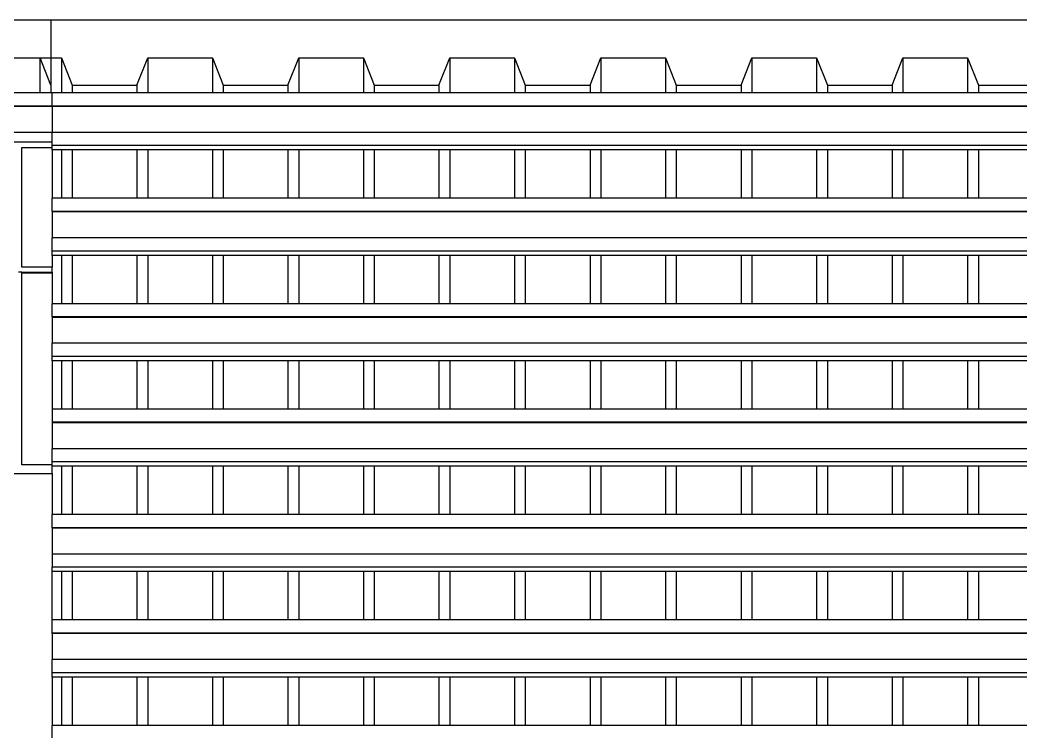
# Model space of a CAD drawing. Extents: x -34 to 34, y -12.8 to 11.9.
# Drawn here: x -11.727 to -9.855, y 10.591 to 11.923 of the extents above; entities that cross this region are included whole.
import ezdxf

# ---------------------------------------------------------------- set-up
doc = ezdxf.new("R2010")
doc.units = 0
doc.layers.get('0').update_dxf_attribs({"linetype": 'CONTINUOUS'})
doc.layers.add('SECTIONCUTEDGES', color=7, linetype='CONTINUOUS')

msp = doc.modelspace()

# ---------------------------------------------------------------- linework, layer by layer
for p, q in [((-11.6898, 11.7867), (-11.6898, 11.8521)), ((-11.6497, 11.8521), (-11.6497, 11.7867)), ((-11.4883, 11.8521), (-11.4883, 11.7867)), ((-11.3673, 11.8521), (-11.3673, 11.7867)), ((-11.2059, 11.8521), (-11.2059, 11.7867)), ((-11.0849, 11.8521), (-11.0849, 11.7867)), ((-10.9235, 11.8521), (-10.9235, 11.7867)), ((-10.8024, 11.8521), (-10.8024, 11.7867)), ((-10.6411, 11.8521), (-10.6411, 11.7867)), ((-10.52, 11.8521), (-10.52, 11.7867)), ((-10.3587, 11.8521), (-10.3587, 11.7867)), ((-10.2376, 11.8521), (-10.2376, 11.7867)), ((-10.0762, 11.8521), (-10.0762, 11.7867)), ((-9.9552, 11.8521), (-9.9552, 11.7867)), ((-11.6696, 11.8014), (-11.6696, 11.7867)), ((-11.6295, 11.8014), (-11.6295, 11.7867)), ((-11.5085, 11.8014), (-11.5085, 11.7867)), ((-11.3471, 11.8014), (-11.3471, 11.7867)), ((-11.2261, 11.8014), (-11.2261, 11.7867)), ((-11.0647, 11.8014), (-11.0647, 11.7867)), ((-10.9437, 11.8014), (-10.9437, 11.7867)), ((-10.7823, 11.8014), (-10.7823, 11.7867)), ((-10.6612, 11.8014), (-10.6612, 11.7867)), ((-10.4999, 11.8014), (-10.4999, 11.7867)), ((-10.3788, 11.8014), (-10.3788, 11.7867)), ((-10.2174, 11.8014), (-10.2174, 11.7867)), ((-10.0964, 11.8014), (-10.0964, 11.7867)), ((-9.935, 11.8014), (-9.935, 11.7867)), ((-11.6898, 11.7867), (-11.7707, 11.7867)), ((-11.6696, 11.7867), (-11.6898, 11.7867)), ((-11.6672, 11.7867), (-11.6696, 11.7867)), ((-11.6672, 11.762), (-11.6672, 11.7867)), ((-11.6497, 11.7867), (-11.6672, 11.7867)), ((-11.6295, 11.7867), (-11.6497, 11.7867)), ((-11.5085, 11.7867), (-11.6295, 11.7867)), ((-11.4883, 11.7867), (-11.5085, 11.7867)), ((-11.3673, 11.7867), (-11.4883, 11.7867)), ((-11.3471, 11.7867), (-11.3673, 11.7867)), ((-11.2261, 11.7867), (-11.3471, 11.7867)), ((-11.2059, 11.7867), (-11.2261, 11.7867)), ((-11.0849, 11.7867), (-11.2059, 11.7867)), ((-11.0647, 11.7867), (-11.0849, 11.7867)), ((-10.9437, 11.7867), (-11.0647, 11.7867)), ((-10.9235, 11.7867), (-10.9437, 11.7867)), ((-10.8024, 11.7867), (-10.9235, 11.7867)), ((-10.7823, 11.7867), (-10.8024, 11.7867)), ((-10.6612, 11.7867), (-10.7823, 11.7867)), ((-10.6411, 11.7867), (-10.6612, 11.7867)), ((-10.52, 11.7867), (-10.6411, 11.7867)), ((-10.4999, 11.7867), (-10.52, 11.7867)), ((-10.3788, 11.7867), (-10.4999, 11.7867)), ((-10.3587, 11.7867), (-10.3788, 11.7867)), ((-10.2376, 11.7867), (-10.3587, 11.7867)), ((-10.2174, 11.7867), (-10.2376, 11.7867)), ((-10.0964, 11.7867), (-10.2174, 11.7867)), ((-10.0762, 11.7867), (-10.0964, 11.7867)), ((-9.9552, 11.7867), (-10.0762, 11.7867)), ((-9.935, 11.7867), (-9.9552, 11.7867)), ((-9.814, 11.7867), (-9.935, 11.7867)), ((-11.6672, 11.762), (-11.7932, 11.762)), ((-11.6672, 11.7612), (-11.7932, 11.7612)), ((-11.6672, 11.762), (-11.6672, 11.7612)), ((3.2068, 11.762), (-11.6672, 11.762)), ((-11.6672, 11.7612), (-11.6672, 11.7127)), ((3.2068, 11.7612), (-11.6672, 11.7612)), ((-11.6672, 11.7127), (-11.7932, 11.7127)), ((-11.6672, 11.6942), (-11.6672, 11.7127)), ((3.2068, 11.7127), (-11.6672, 11.7127)), ((3.2068, 11.688), (-11.6672, 11.688)), ((-11.6672, 11.6798), (-11.6672, 11.6843)), ((-11.6672, 11.6798), (-11.6672, 11.5894)), ((-11.6497, 11.6798), (-11.6672, 11.6798)), ((-11.6497, 11.6798), (-11.6497, 11.5894)), ((-11.6295, 11.6798), (-11.6497, 11.6798)), ((-11.6295, 11.6798), (-11.6295, 11.5894)), ((-11.5085, 11.6798), (-11.6295, 11.6798)), ((-11.5085, 11.6798), (-11.5085, 11.5894)), ((-11.4883, 11.6798), (-11.5085, 11.6798)), ((-11.4883, 11.6798), (-11.4883, 11.5894)), ((-11.3673, 11.6798), (-11.4883, 11.6798)), ((-11.3673, 11.6798), (-11.3673, 11.5894)), ((-11.3471, 11.6798), (-11.3673, 11.6798)), ((-11.3471, 11.6798), (-11.3471, 11.5894)), ((-11.2261, 11.6798), (-11.3471, 11.6798)), ((-11.2261, 11.6798), (-11.2261, 11.5894)), ((-11.2059, 11.6798), (-11.2261, 11.6798)), ((-11.2059, 11.6798), (-11.2059, 11.5894)), ((-11.0849, 11.6798), (-11.2059, 11.6798)), ((-11.0849, 11.6798), (-11.0849, 11.5894)), ((-11.0647, 11.6798), (-11.0849, 11.6798)), ((-11.0647, 11.6798), (-11.0647, 11.5894)), ((-10.9437, 11.6798), (-11.0647, 11.6798)), ((-10.9437, 11.6798), (-10.9437, 11.5894)), ((-10.9235, 11.6798), (-10.9437, 11.6798)), ((-10.9235, 11.6798), (-10.9235, 11.5894)), ((-10.8024, 11.6798), (-10.9235, 11.6798)), ((-10.8024, 11.6798), (-10.8024, 11.5894)), ((-10.7823, 11.6798), (-10.8024, 11.6798)), ((-10.7823, 11.6798), (-10.7823, 11.5894)), ((-10.6612, 11.6798), (-10.7823, 11.6798)), ((-10.6612, 11.6798), (-10.6612, 11.5894)), ((-10.6411, 11.6798), (-10.6612, 11.6798)), ((-10.6411, 11.6798), (-10.6411, 11.5894)), ((-10.52, 11.6798), (-10.6411, 11.6798)), ((-10.52, 11.6798), (-10.52, 11.5894)), ((-10.4999, 11.6798), (-10.52, 11.6798)), ((-10.4999, 11.6798), (-10.4999, 11.5894)), ((-10.3788, 11.6798), (-10.4999, 11.6798)), ((-10.3788, 11.6798), (-10.3788, 11.5894)), ((-10.3587, 11.6798), (-10.3788, 11.6798)), ((-10.3587, 11.6798), (-10.3587, 11.5894)), ((-10.2376, 11.6798), (-10.3587, 11.6798)), ((-10.2376, 11.6798), (-10.2376, 11.5894)), ((-10.2174, 11.6798), (-10.2376, 11.6798)), ((-10.2174, 11.6798), (-10.2174, 11.5894)), ((-10.0964, 11.6798), (-10.2174, 11.6798)), ((-10.0964, 11.6798), (-10.0964, 11.5894)), ((-10.0762, 11.6798), (-10.0964, 11.6798)), ((-10.0762, 11.6798), (-10.0762, 11.5894)), ((-9.9552, 11.6798), (-10.0762, 11.6798)), ((-9.9552, 11.6798), (-9.9552, 11.5894)), ((-9.935, 11.6798), (-9.9552, 11.6798)), ((-9.935, 11.6798), (-9.935, 11.5894)), ((-9.814, 11.6798), (-9.935, 11.6798)), ((-11.6672, 11.5647), (-11.6672, 11.5894)), ((-11.6497, 11.5894), (-11.6672, 11.5894)), ((-11.6295, 11.5894), (-11.6497, 11.5894)), ((-11.5085, 11.5894), (-11.6295, 11.5894)), ((-11.4883, 11.5894), (-11.5085, 11.5894)), ((-11.3673, 11.5894), (-11.4883, 11.5894)), ((-11.3471, 11.5894), (-11.3673, 11.5894)), ((-11.2261, 11.5894), (-11.3471, 11.5894)), ((-11.2059, 11.5894), (-11.2261, 11.5894)), ((-11.0849, 11.5894), (-11.2059, 11.5894)), ((-11.0647, 11.5894), (-11.0849, 11.5894)), ((-10.9437, 11.5894), (-11.0647, 11.5894)), ((-10.9235, 11.5894), (-10.9437, 11.5894)), ((-10.8024, 11.5894), (-10.9235, 11.5894)), ((-10.7823, 11.5894), (-10.8024, 11.5894)), ((-10.6612, 11.5894), (-10.7823, 11.5894)), ((-10.6411, 11.5894), (-10.6612, 11.5894)), ((-10.52, 11.5894), (-10.6411, 11.5894)), ((-10.4999, 11.5894), (-10.52, 11.5894)), ((-10.3788, 11.5894), (-10.4999, 11.5894)), ((-10.3587, 11.5894), (-10.3788, 11.5894)), ((-10.2376, 11.5894), (-10.3587, 11.5894)), ((-10.2174, 11.5894), (-10.2376, 11.5894)), ((-10.0964, 11.5894), (-10.2174, 11.5894)), ((-10.0762, 11.5894), (-10.0964, 11.5894)), ((-9.9552, 11.5894), (-10.0762, 11.5894)), ((-9.935, 11.5894), (-9.9552, 11.5894)), ((-9.814, 11.5894), (-9.935, 11.5894)), ((-8.0432, 11.5647), (-11.6672, 11.5647)), ((-11.6672, 11.5647), (-11.6672, 11.5639)), ((-8.0432, 11.5639), (-11.6672, 11.5639)), ((-11.6672, 11.5639), (-11.6672, 11.5154)), ((-8.0432, 11.5154), (-11.6672, 11.5154)), ((-11.6672, 11.4907), (-11.6672, 11.5154)), ((-8.0432, 11.4907), (-11.6672, 11.4907)), ((-11.6672, 11.4825), (-11.6672, 11.4907)), ((-11.6672, 11.4825), (-11.6672, 11.4608)), ((-11.6497, 11.4825), (-11.6672, 11.4825)), ((-11.6497, 11.4825), (-11.6497, 11.3921)), ((-11.6295, 11.4825), (-11.6497, 11.4825)), ((-11.6295, 11.4825), (-11.6295, 11.3921)), ((-11.5085, 11.4825), (-11.6295, 11.4825)), ((-11.5085, 11.4825), (-11.5085, 11.3921)), ((-11.4883, 11.4825), (-11.5085, 11.4825)), ((-11.4883, 11.4825), (-11.4883, 11.3921)), ((-11.3673, 11.4825), (-11.4883, 11.4825)), ((-11.3673, 11.4825), (-11.3673, 11.3921)), ((-11.3471, 11.4825), (-11.3673, 11.4825)), ((-11.3471, 11.4825), (-11.3471, 11.3921)), ((-11.2261, 11.4825), (-11.3471, 11.4825)), ((-11.2261, 11.4825), (-11.2261, 11.3921)), ((-11.2059, 11.4825), (-11.2261, 11.4825)), ((-11.2059, 11.4825), (-11.2059, 11.3921)), ((-11.0849, 11.4825), (-11.2059, 11.4825)), ((-11.0849, 11.4825), (-11.0849, 11.3921)), ((-11.0647, 11.4825), (-11.0849, 11.4825)), ((-11.0647, 11.4825), (-11.0647, 11.3921)), ((-10.9437, 11.4825), (-11.0647, 11.4825)), ((-10.9437, 11.4825), (-10.9437, 11.3921)), ((-10.9235, 11.4825), (-10.9437, 11.4825)), ((-10.9235, 11.4825), (-10.9235, 11.3921)), ((-10.8024, 11.4825), (-10.9235, 11.4825)), ((-10.8024, 11.4825), (-10.8024, 11.3921)), ((-10.7823, 11.4825), (-10.8024, 11.4825)), ((-10.7823, 11.4825), (-10.7823, 11.3921)), ((-10.6612, 11.4825), (-10.7823, 11.4825)), ((-10.6612, 11.4825), (-10.6612, 11.3921)), ((-10.6411, 11.4825), (-10.6612, 11.4825)), ((-10.6411, 11.4825), (-10.6411, 11.3921)), ((-10.52, 11.4825), (-10.6411, 11.4825)), ((-10.52, 11.4825), (-10.52, 11.3921)), ((-10.4999, 11.4825), (-10.52, 11.4825)), ((-10.4999, 11.4825), (-10.4999, 11.3921)), ((-10.3788, 11.4825), (-10.4999, 11.4825)), ((-10.3788, 11.4825), (-10.3788, 11.3921)), ((-10.3587, 11.4825), (-10.3788, 11.4825)), ((-10.3587, 11.4825), (-10.3587, 11.3921)), ((-10.2376, 11.4825), (-10.3587, 11.4825)), ((-10.2376, 11.4825), (-10.2376, 11.3921)), ((-10.2174, 11.4825), (-10.2376, 11.4825)), ((-10.2174, 11.4825), (-10.2174, 11.3921)), ((-10.0964, 11.4825), (-10.2174, 11.4825)), ((-10.0964, 11.4825), (-10.0964, 11.3921)), ((-10.0762, 11.4825), (-10.0964, 11.4825)), ((-10.0762, 11.4825), (-10.0762, 11.3921)), ((-9.9552, 11.4825), (-10.0762, 11.4825)), ((-9.9552, 11.4825), (-9.9552, 11.3921)), ((-9.935, 11.4825), (-9.9552, 11.4825)), ((-9.935, 11.4825), (-9.935, 11.3921)), ((-9.814, 11.4825), (-9.935, 11.4825)), ((-11.6672, 11.4494), (-11.7241, 11.4494)), ((-11.6672, 11.4509), (-11.6672, 11.4494)), ((-11.6672, 11.4494), (-11.6672, 11.3921)), ((-11.6672, 11.3674), (-11.6672, 11.3921)), ((-11.6497, 11.3921), (-11.6672, 11.3921)), ((-11.6295, 11.3921), (-11.6497, 11.3921)), ((-11.5085, 11.3921), (-11.6295, 11.3921)), ((-11.4883, 11.3921), (-11.5085, 11.3921)), ((-11.3673, 11.3921), (-11.4883, 11.3921)), ((-11.3471, 11.3921), (-11.3673, 11.3921)), ((-11.2261, 11.3921), (-11.3471, 11.3921)), ((-11.2059, 11.3921), (-11.2261, 11.3921)), ((-11.0849, 11.3921), (-11.2059, 11.3921)), ((-11.0647, 11.3921), (-11.0849, 11.3921)), ((-10.9437, 11.3921), (-11.0647, 11.3921)), ((-10.9235, 11.3921), (-10.9437, 11.3921)), ((-10.8024, 11.3921), (-10.9235, 11.3921)), ((-10.7823, 11.3921), (-10.8024, 11.3921)), ((-10.6612, 11.3921), (-10.7823, 11.3921)), ((-10.6411, 11.3921), (-10.6612, 11.3921)), ((-10.52, 11.3921), (-10.6411, 11.3921)), ((-10.4999, 11.3921), (-10.52, 11.3921)), ((-10.3788, 11.3921), (-10.4999, 11.3921)), ((-10.3587, 11.3921), (-10.3788, 11.3921)), ((-10.2376, 11.3921), (-10.3587, 11.3921)), ((-10.2174, 11.3921), (-10.2376, 11.3921)), ((-10.0964, 11.3921), (-10.2174, 11.3921)), ((-10.0762, 11.3921), (-10.0964, 11.3921)), ((-9.9552, 11.3921), (-10.0762, 11.3921)), ((-9.935, 11.3921), (-9.9552, 11.3921)), ((-9.814, 11.3921), (-9.935, 11.3921)), ((-8.0432, 11.3674), (-11.6672, 11.3674)), ((-11.6672, 11.3674), (-11.6672, 11.3666)), ((-8.0432, 11.3666), (-11.6672, 11.3666)), ((-11.6672, 11.3666), (-11.6672, 11.3181)), ((-8.0432, 11.3181), (-11.6672, 11.3181)), ((-11.6672, 11.2935), (-11.6672, 11.3181)), ((-8.0432, 11.2935), (-11.6672, 11.2935)), ((-11.6672, 11.2852), (-11.6672, 11.2935)), ((-11.6497, 11.2852), (-11.6672, 11.2852)), ((-11.6672, 11.2852), (-11.6672, 11.1948)), ((-11.6497, 11.2852), (-11.6497, 11.1948)), ((-11.6295, 11.2852), (-11.6497, 11.2852)), ((-11.6295, 11.2852), (-11.6295, 11.1948)), ((-11.5085, 11.2852), (-11.6295, 11.2852)), ((-11.5085, 11.2852), (-11.5085, 11.1948)), ((-11.4883, 11.2852), (-11.5085, 11.2852)), ((-11.4883, 11.2852), (-11.4883, 11.1948)), ((-11.3673, 11.2852), (-11.4883, 11.2852)), ((-11.3673, 11.2852), (-11.3673, 11.1948)), ((-11.3471, 11.2852), (-11.3673, 11.2852)), ((-11.3471, 11.2852), (-11.3471, 11.1948)), ((-11.2261, 11.2852), (-11.3471, 11.2852)), ((-11.2261, 11.2852), (-11.2261, 11.1948)), ((-11.2059, 11.2852), (-11.2261, 11.2852)), ((-11.2059, 11.2852), (-11.2059, 11.1948)), ((-11.0849, 11.2852), (-11.2059, 11.2852)), ((-11.0849, 11.2852), (-11.0849, 11.1948)), ((-11.0647, 11.2852), (-11.0849, 11.2852)), ((-11.0647, 11.2852), (-11.0647, 11.1948)), ((-10.9437, 11.2852), (-11.0647, 11.2852)), ((-10.9437, 11.2852), (-10.9437, 11.1948)), ((-10.9235, 11.2852), (-10.9437, 11.2852)), ((-10.9235, 11.2852), (-10.9235, 11.1948)), ((-10.8024, 11.2852), (-10.9235, 11.2852)), ((-10.8024, 11.2852), (-10.8024, 11.1948)), ((-10.7823, 11.2852), (-10.8024, 11.2852)), ((-10.7823, 11.2852), (-10.7823, 11.1948)), ((-10.6612, 11.2852), (-10.7823, 11.2852)), ((-10.6612, 11.2852), (-10.6612, 11.1948)), ((-10.6411, 11.2852), (-10.6612, 11.2852)), ((-10.6411, 11.2852), (-10.6411, 11.1948)), ((-10.52, 11.2852), (-10.6411, 11.2852)), ((-10.52, 11.2852), (-10.52, 11.1948)), ((-10.4999, 11.2852), (-10.52, 11.2852)), ((-10.4999, 11.2852), (-10.4999, 11.1948)), ((-10.3788, 11.2852), (-10.4999, 11.2852)), ((-10.3788, 11.2852), (-10.3788, 11.1948)), ((-10.3587, 11.2852), (-10.3788, 11.2852)), ((-10.3587, 11.2852), (-10.3587, 11.1948)), ((-10.2376, 11.2852), (-10.3587, 11.2852)), ((-10.2376, 11.2852), (-10.2376, 11.1948)), ((-10.2174, 11.2852), (-10.2376, 11.2852)), ((-10.2174, 11.2852), (-10.2174, 11.1948)), ((-10.0964, 11.2852), (-10.2174, 11.2852)), ((-10.0964, 11.2852), (-10.0964, 11.1948)), ((-10.0762, 11.2852), (-10.0964, 11.2852)), ((-10.0762, 11.2852), (-10.0762, 11.1948)), ((-9.9552, 11.2852), (-10.0762, 11.2852)), ((-9.9552, 11.2852), (-9.9552, 11.1948)), ((-9.935, 11.2852), (-9.9552, 11.2852)), ((-9.935, 11.2852), (-9.935, 11.1948)), ((-9.814, 11.2852), (-9.935, 11.2852)), ((-11.6497, 11.1948), (-11.6672, 11.1948)), ((-11.6672, 11.1948), (-11.6672, 11.1702)), ((-11.6295, 11.1948), (-11.6497, 11.1948)), ((-11.5085, 11.1948), (-11.6295, 11.1948)), ((-11.4883, 11.1948), (-11.5085, 11.1948)), ((-11.3673, 11.1948), (-11.4883, 11.1948)), ((-11.3471, 11.1948), (-11.3673, 11.1948)), ((-11.2261, 11.1948), (-11.3471, 11.1948)), ((-11.2059, 11.1948), (-11.2261, 11.1948)), ((-11.0849, 11.1948), (-11.2059, 11.1948)), ((-11.0647, 11.1948), (-11.0849, 11.1948)), ((-10.9437, 11.1948), (-11.0647, 11.1948)), ((-10.9235, 11.1948), (-10.9437, 11.1948)), ((-10.8024, 11.1948), (-10.9235, 11.1948)), ((-10.7823, 11.1948), (-10.8024, 11.1948)), ((-10.6612, 11.1948), (-10.7823, 11.1948)), ((-10.6411, 11.1948), (-10.6612, 11.1948)), ((-10.52, 11.1948), (-10.6411, 11.1948)), ((-10.4999, 11.1948), (-10.52, 11.1948)), ((-10.3788, 11.1948), (-10.4999, 11.1948)), ((-10.3587, 11.1948), (-10.3788, 11.1948)), ((-10.2376, 11.1948), (-10.3587, 11.1948)), ((-10.2174, 11.1948), (-10.2376, 11.1948)), ((-10.0964, 11.1948), (-10.2174, 11.1948)), ((-10.0762, 11.1948), (-10.0964, 11.1948)), ((-9.9552, 11.1948), (-10.0762, 11.1948)), ((-9.935, 11.1948), (-9.9552, 11.1948)), ((-9.814, 11.1948), (-9.935, 11.1948)), ((-8.0432, 11.1702), (-11.6672, 11.1702)), ((-11.6672, 11.1702), (-11.6672, 11.1693)), ((-8.0432, 11.1693), (-11.6672, 11.1693)), ((-11.6672, 11.1693), (-11.6672, 11.1208)), ((-8.0432, 11.1208), (-11.6672, 11.1208)), ((-11.6672, 11.0962), (-11.6672, 11.1208)), ((-8.0432, 11.0962), (-11.6672, 11.0962)), ((-11.6672, 11.0906), (-11.6672, 11.0962)), ((-11.6497, 11.088), (-11.6672, 11.088)), ((-11.6497, 11.088), (-11.6497, 10.9975)), ((-11.6295, 11.088), (-11.6497, 11.088)), ((-11.6295, 11.088), (-11.6295, 10.9975)), ((-11.5085, 11.088), (-11.6295, 11.088)), ((-11.5085, 11.088), (-11.5085, 10.9975)), ((-11.4883, 11.088), (-11.5085, 11.088)), ((-11.4883, 11.088), (-11.4883, 10.9975)), ((-11.3673, 11.088), (-11.4883, 11.088)), ((-11.3673, 11.088), (-11.3673, 10.9975)), ((-11.3471, 11.088), (-11.3673, 11.088)), ((-11.3471, 11.088), (-11.3471, 10.9975)), ((-11.2261, 11.088), (-11.3471, 11.088)), ((-11.2261, 11.088), (-11.2261, 10.9975)), ((-11.2059, 11.088), (-11.2261, 11.088)), ((-11.2059, 11.088), (-11.2059, 10.9975)), ((-11.0849, 11.088), (-11.2059, 11.088)), ((-11.0849, 11.088), (-11.0849, 10.9975)), ((-11.0647, 11.088), (-11.0849, 11.088)), ((-11.0647, 11.088), (-11.0647, 10.9975)), ((-10.9437, 11.088), (-11.0647, 11.088)), ((-10.9437, 11.088), (-10.9437, 10.9975)), ((-10.9235, 11.088), (-10.9437, 11.088)), ((-10.9235, 11.088), (-10.9235, 10.9975)), ((-10.8024, 11.088), (-10.9235, 11.088)), ((-10.8024, 11.088), (-10.8024, 10.9975)), ((-10.7823, 11.088), (-10.8024, 11.088)), ((-10.7823, 11.088), (-10.7823, 10.9975)), ((-10.6612, 11.088), (-10.7823, 11.088)), ((-10.6612, 11.088), (-10.6612, 10.9975)), ((-10.6411, 11.088), (-10.6612, 11.088)), ((-10.6411, 11.088), (-10.6411, 10.9975)), ((-10.52, 11.088), (-10.6411, 11.088)), ((-10.52, 11.088), (-10.52, 10.9975)), ((-10.4999, 11.088), (-10.52, 11.088)), ((-10.4999, 11.088), (-10.4999, 10.9975)), ((-10.3788, 11.088), (-10.4999, 11.088)), ((-10.3788, 11.088), (-10.3788, 10.9975)), ((-10.3587, 11.088), (-10.3788, 11.088)), ((-10.3587, 11.088), (-10.3587, 10.9975)), ((-10.2376, 11.088), (-10.3587, 11.088)), ((-10.2376, 11.088), (-10.2376, 10.9975)), ((-10.2174, 11.088), (-10.2376, 11.088)), ((-10.2174, 11.088), (-10.2174, 10.9975)), ((-10.0964, 11.088), (-10.2174, 11.088)), ((-10.0964, 11.088), (-10.0964, 10.9975)), ((-10.0762, 11.088), (-10.0964, 11.088)), ((-10.0762, 11.088), (-10.0762, 10.9975)), ((-9.9552, 11.088), (-10.0762, 11.088)), ((-9.9552, 11.088), (-9.9552, 10.9975)), ((-9.935, 11.088), (-9.9552, 11.088)), ((-9.935, 11.088), (-9.935, 10.9975)), ((-9.814, 11.088), (-9.935, 11.088)), ((-11.6672, 11.0741), (-11.6672, 10.9975)), ((-11.6672, 10.9729), (-11.6672, 10.9975)), ((-11.6497, 10.9975), (-11.6672, 10.9975)), ((-11.6295, 10.9975), (-11.6497, 10.9975)), ((-11.5085, 10.9975), (-11.6295, 10.9975)), ((-11.4883, 10.9975), (-11.5085, 10.9975)), ((-11.3673, 10.9975), (-11.4883, 10.9975)), ((-11.3471, 10.9975), (-11.3673, 10.9975)), ((-11.2261, 10.9975), (-11.3471, 10.9975)), ((-11.2059, 10.9975), (-11.2261, 10.9975)), ((-11.0849, 10.9975), (-11.2059, 10.9975)), ((-11.0647, 10.9975), (-11.0849, 10.9975)), ((-10.9437, 10.9975), (-11.0647, 10.9975)), ((-10.9235, 10.9975), (-10.9437, 10.9975)), ((-10.8024, 10.9975), (-10.9235, 10.9975)), ((-10.7823, 10.9975), (-10.8024, 10.9975)), ((-10.6612, 10.9975), (-10.7823, 10.9975)), ((-10.6411, 10.9975), (-10.6612, 10.9975)), ((-10.52, 10.9975), (-10.6411, 10.9975)), ((-10.4999, 10.9975), (-10.52, 10.9975)), ((-10.3788, 10.9975), (-10.4999, 10.9975)), ((-10.3587, 10.9975), (-10.3788, 10.9975)), ((-10.2376, 10.9975), (-10.3587, 10.9975)), ((-10.2174, 10.9975), (-10.2376, 10.9975)), ((-10.0964, 10.9975), (-10.2174, 10.9975)), ((-10.0762, 10.9975), (-10.0964, 10.9975)), ((-9.9552, 10.9975), (-10.0762, 10.9975)), ((-9.935, 10.9975), (-9.9552, 10.9975)), ((-9.814, 10.9975), (-9.935, 10.9975)), ((-8.0432, 10.9729), (-11.6672, 10.9729)), ((-11.6672, 10.9729), (-11.6672, 10.9721)), ((-8.0432, 10.9721), (-11.6672, 10.9721)), ((-11.6672, 10.9721), (-11.6672, 10.9236)), ((-8.0432, 10.9236), (-11.6672, 10.9236)), ((-11.6672, 10.9236), (-11.6672, 10.8989)), ((-8.0432, 10.8989), (-11.6672, 10.8989)), ((-11.6672, 10.8907), (-11.6672, 10.8989)), ((-11.6497, 10.8907), (-11.6672, 10.8907)), ((-11.6672, 10.8003), (-11.6672, 10.8907)), ((-11.6497, 10.8907), (-11.6497, 10.8003)), ((-11.6295, 10.8907), (-11.6497, 10.8907)), ((-11.6295, 10.8907), (-11.6295, 10.8003)), ((-11.5085, 10.8907), (-11.6295, 10.8907)), ((-11.5085, 10.8907), (-11.5085, 10.8003)), ((-11.4883, 10.8907), (-11.5085, 10.8907)), ((-11.4883, 10.8907), (-11.4883, 10.8003)), ((-11.3673, 10.8907), (-11.4883, 10.8907)), ((-11.3673, 10.8907), (-11.3673, 10.8003)), ((-11.3471, 10.8907), (-11.3673, 10.8907)), ((-11.3471, 10.8907), (-11.3471, 10.8003)), ((-11.2261, 10.8907), (-11.3471, 10.8907)), ((-11.2261, 10.8907), (-11.2261, 10.8003)), ((-11.2059, 10.8907), (-11.2261, 10.8907)), ((-11.2059, 10.8907), (-11.2059, 10.8003)), ((-11.0849, 10.8907), (-11.2059, 10.8907)), ((-11.0849, 10.8907), (-11.0849, 10.8003)), ((-11.0647, 10.8907), (-11.0849, 10.8907)), ((-11.0647, 10.8907), (-11.0647, 10.8003)), ((-10.9437, 10.8907), (-11.0647, 10.8907)), ((-10.9437, 10.8907), (-10.9437, 10.8003)), ((-10.9235, 10.8907), (-10.9437, 10.8907)), ((-10.9235, 10.8907), (-10.9235, 10.8003)), ((-10.8024, 10.8907), (-10.9235, 10.8907)), ((-10.8024, 10.8907), (-10.8024, 10.8003)), ((-10.7823, 10.8907), (-10.8024, 10.8907)), ((-10.7823, 10.8907), (-10.7823, 10.8003)), ((-10.6612, 10.8907), (-10.7823, 10.8907)), ((-10.6612, 10.8907), (-10.6612, 10.8003)), ((-10.6411, 10.8907), (-10.6612, 10.8907)), ((-10.6411, 10.8907), (-10.6411, 10.8003)), ((-10.52, 10.8907), (-10.6411, 10.8907)), ((-10.52, 10.8907), (-10.52, 10.8003)), ((-10.4999, 10.8907), (-10.52, 10.8907)), ((-10.4999, 10.8907), (-10.4999, 10.8003)), ((-10.3788, 10.8907), (-10.4999, 10.8907)), ((-10.3788, 10.8907), (-10.3788, 10.8003)), ((-10.3587, 10.8907), (-10.3788, 10.8907)), ((-10.3587, 10.8907), (-10.3587, 10.8003)), ((-10.2376, 10.8907), (-10.3587, 10.8907)), ((-10.2376, 10.8907), (-10.2376, 10.8003)), ((-10.2174, 10.8907), (-10.2376, 10.8907)), ((-10.2174, 10.8907), (-10.2174, 10.8003)), ((-10.0964, 10.8907), (-10.2174, 10.8907)), ((-10.0964, 10.8907), (-10.0964, 10.8003)), ((-10.0762, 10.8907), (-10.0964, 10.8907)), ((-10.0762, 10.8907), (-10.0762, 10.8003)), ((-9.9552, 10.8907), (-10.0762, 10.8907)), ((-9.9552, 10.8907), (-9.9552, 10.8003)), ((-9.935, 10.8907), (-9.9552, 10.8907)), ((-9.935, 10.8907), (-9.935, 10.8003)), ((-9.814, 10.8907), (-9.935, 10.8907)), ((-11.6672, 10.7756), (-11.6672, 10.8003)), ((-11.6497, 10.8003), (-11.6672, 10.8003)), ((-11.6295, 10.8003), (-11.6497, 10.8003)), ((-11.5085, 10.8003), (-11.6295, 10.8003)), ((-11.4883, 10.8003), (-11.5085, 10.8003)), ((-11.3673, 10.8003), (-11.4883, 10.8003)), ((-11.3471, 10.8003), (-11.3673, 10.8003)), ((-11.2261, 10.8003), (-11.3471, 10.8003)), ((-11.2059, 10.8003), (-11.2261, 10.8003)), ((-11.0849, 10.8003), (-11.2059, 10.8003)), ((-11.0647, 10.8003), (-11.0849, 10.8003)), ((-10.9437, 10.8003), (-11.0647, 10.8003)), ((-10.9235, 10.8003), (-10.9437, 10.8003)), ((-10.8024, 10.8003), (-10.9235, 10.8003)), ((-10.7823, 10.8003), (-10.8024, 10.8003)), ((-10.6612, 10.8003), (-10.7823, 10.8003)), ((-10.6411, 10.8003), (-10.6612, 10.8003)), ((-10.52, 10.8003), (-10.6411, 10.8003)), ((-10.4999, 10.8003), (-10.52, 10.8003)), ((-10.3788, 10.8003), (-10.4999, 10.8003)), ((-10.3587, 10.8003), (-10.3788, 10.8003)), ((-10.2376, 10.8003), (-10.3587, 10.8003)), ((-10.2174, 10.8003), (-10.2376, 10.8003)), ((-10.0964, 10.8003), (-10.2174, 10.8003)), ((-10.0762, 10.8003), (-10.0964, 10.8003)), ((-9.9552, 10.8003), (-10.0762, 10.8003)), ((-9.935, 10.8003), (-9.9552, 10.8003)), ((-9.814, 10.8003), (-9.935, 10.8003)), ((-8.0432, 10.7756), (-11.6672, 10.7756)), ((-11.6672, 10.7748), (-11.6672, 10.7756)), ((-8.0432, 10.7748), (-11.6672, 10.7748)), ((-11.6672, 10.7748), (-11.6672, 10.7263)), ((-8.0432, 10.7263), (-11.6672, 10.7263)), ((-11.6672, 10.7016), (-11.6672, 10.7263)), ((-8.0432, 10.7016), (-11.6672, 10.7016)), ((-11.6672, 10.6934), (-11.6672, 10.7016)), ((-11.6497, 10.6934), (-11.6672, 10.6934)), ((-11.6672, 10.6934), (-11.6672, 10.603)), ((-11.6497, 10.6934), (-11.6497, 10.603)), ((-11.6295, 10.6934), (-11.6497, 10.6934)), ((-11.6295, 10.6934), (-11.6295, 10.603)), ((-11.5085, 10.6934), (-11.6295, 10.6934)), ((-11.5085, 10.6934), (-11.5085, 10.603)), ((-11.4883, 10.6934), (-11.5085, 10.6934)), ((-11.4883, 10.6934), (-11.4883, 10.603)), ((-11.3673, 10.6934), (-11.4883, 10.6934)), ((-11.3673, 10.6934), (-11.3673, 10.603)), ((-11.3471, 10.6934), (-11.3673, 10.6934)), ((-11.3471, 10.6934), (-11.3471, 10.603)), ((-11.2261, 10.6934), (-11.3471, 10.6934)), ((-11.2261, 10.6934), (-11.2261, 10.603)), ((-11.2059, 10.6934), (-11.2261, 10.6934)), ((-11.2059, 10.6934), (-11.2059, 10.603)), ((-11.0849, 10.6934), (-11.2059, 10.6934)), ((-11.0849, 10.6934), (-11.0849, 10.603)), ((-11.0647, 10.6934), (-11.0849, 10.6934)), ((-11.0647, 10.6934), (-11.0647, 10.603)), ((-10.9437, 10.6934), (-11.0647, 10.6934)), ((-10.9437, 10.6934), (-10.9437, 10.603)), ((-10.9235, 10.6934), (-10.9437, 10.6934)), ((-10.9235, 10.6934), (-10.9235, 10.603)), ((-10.8024, 10.6934), (-10.9235, 10.6934)), ((-10.8024, 10.6934), (-10.8024, 10.603)), ((-10.7823, 10.6934), (-10.8024, 10.6934)), ((-10.7823, 10.6934), (-10.7823, 10.603)), ((-10.6612, 10.6934), (-10.7823, 10.6934)), ((-10.6612, 10.6934), (-10.6612, 10.603)), ((-10.6411, 10.6934), (-10.6612, 10.6934)), ((-10.6411, 10.6934), (-10.6411, 10.603)), ((-10.52, 10.6934), (-10.6411, 10.6934)), ((-10.52, 10.6934), (-10.52, 10.603)), ((-10.4999, 10.6934), (-10.52, 10.6934)), ((-10.4999, 10.6934), (-10.4999, 10.603)), ((-10.3788, 10.6934), (-10.4999, 10.6934)), ((-10.3788, 10.6934), (-10.3788, 10.603)), ((-10.3587, 10.6934), (-10.3788, 10.6934)), ((-10.3587, 10.6934), (-10.3587, 10.603)), ((-10.2376, 10.6934), (-10.3587, 10.6934)), ((-10.2376, 10.6934), (-10.2376, 10.603)), ((-10.2174, 10.6934), (-10.2376, 10.6934)), ((-10.2174, 10.6934), (-10.2174, 10.603)), ((-10.0964, 10.6934), (-10.2174, 10.6934)), ((-10.0964, 10.6934), (-10.0964, 10.603)), ((-10.0762, 10.6934), (-10.0964, 10.6934)), ((-10.0762, 10.6934), (-10.0762, 10.603)), ((-9.9552, 10.6934), (-10.0762, 10.6934)), ((-9.9552, 10.6934), (-9.9552, 10.603)), ((-9.935, 10.6934), (-9.9552, 10.6934)), ((-9.935, 10.6934), (-9.935, 10.603)), ((-9.814, 10.6934), (-9.935, 10.6934)), ((-11.6672, 10.5783), (-11.6672, 10.603)), ((-11.6497, 10.603), (-11.6672, 10.603)), ((-11.6295, 10.603), (-11.6497, 10.603)), ((-11.5085, 10.603), (-11.6295, 10.603)), ((-11.4883, 10.603), (-11.5085, 10.603)), ((-11.3673, 10.603), (-11.4883, 10.603)), ((-11.3471, 10.603), (-11.3673, 10.603)), ((-11.2261, 10.603), (-11.3471, 10.603)), ((-11.2059, 10.603), (-11.2261, 10.603)), ((-11.0849, 10.603), (-11.2059, 10.603)), ((-11.0647, 10.603), (-11.0849, 10.603)), ((-10.9437, 10.603), (-11.0647, 10.603)), ((-10.9235, 10.603), (-10.9437, 10.603)), ((-10.8024, 10.603), (-10.9235, 10.603)), ((-10.7823, 10.603), (-10.8024, 10.603)), ((-10.6612, 10.603), (-10.7823, 10.603)), ((-10.6411, 10.603), (-10.6612, 10.603)), ((-10.52, 10.603), (-10.6411, 10.603)), ((-10.4999, 10.603), (-10.52, 10.603)), ((-10.3788, 10.603), (-10.4999, 10.603)), ((-10.3587, 10.603), (-10.3788, 10.603)), ((-10.2376, 10.603), (-10.3587, 10.603)), ((-10.2174, 10.603), (-10.2376, 10.603)), ((-10.0964, 10.603), (-10.2174, 10.603)), ((-10.0762, 10.603), (-10.0964, 10.603)), ((-9.9552, 10.603), (-10.0762, 10.603)), ((-9.935, 10.603), (-9.9552, 10.603)), ((-9.814, 10.603), (-9.935, 10.603))]:
    msp.add_line(p, q)
at = {"layer": 'SECTIONCUTEDGES'}
for p, q in [((-11.6696, 11.923), (-11.7909, 11.923)), ((-8.6843, 11.923), (-11.6696, 11.923)), ((-11.6696, 11.923), (-11.6696, 11.8521)), ((-11.7707, 11.8521), (-11.6898, 11.8521)), ((-11.6696, 11.8014), (-11.6898, 11.8521)), ((-11.6898, 11.8521), (-11.6696, 11.8521)), ((-11.6696, 11.8521), (-11.6696, 11.8014)), ((-11.6696, 11.8521), (-11.6497, 11.8521)), ((-11.6497, 11.8521), (-11.6295, 11.8014)), ((-11.5085, 11.8014), (-11.4883, 11.8521)), ((-11.4883, 11.8521), (-11.3673, 11.8521)), ((-11.3673, 11.8521), (-11.3471, 11.8014)), ((-11.2261, 11.8014), (-11.2059, 11.8521)), ((-11.2059, 11.8521), (-11.0849, 11.8521)), ((-11.0849, 11.8521), (-11.0647, 11.8014)), ((-10.9437, 11.8014), (-10.9235, 11.8521)), ((-10.9235, 11.8521), (-10.8024, 11.8521)), ((-10.8024, 11.8521), (-10.7823, 11.8014)), ((-10.6612, 11.8014), (-10.6411, 11.8521)), ((-10.6411, 11.8521), (-10.52, 11.8521)), ((-10.52, 11.8521), (-10.4999, 11.8014)), ((-10.3788, 11.8014), (-10.3587, 11.8521)), ((-10.3587, 11.8521), (-10.2376, 11.8521)), ((-10.2376, 11.8521), (-10.2174, 11.8014)), ((-10.0964, 11.8014), (-10.0762, 11.8521)), ((-10.0762, 11.8521), (-9.9552, 11.8521)), ((-9.9552, 11.8521), (-9.935, 11.8014)), ((-11.6295, 11.8014), (-11.5085, 11.8014)), ((-11.3471, 11.8014), (-11.2261, 11.8014)), ((-11.0647, 11.8014), (-10.9437, 11.8014)), ((-10.7823, 11.8014), (-10.6612, 11.8014)), ((-10.4999, 11.8014), (-10.3788, 11.8014)), ((-10.2174, 11.8014), (-10.0964, 11.8014)), ((-9.935, 11.8014), (-9.814, 11.8014)), ((-11.6672, 11.6942), (-11.7872, 11.6942)), ((-11.7241, 11.4608), (-11.7241, 11.6843)), ((-11.7241, 11.6843), (-11.6672, 11.6843)), ((-11.6672, 11.688), (-11.6672, 11.6942)), ((-11.6672, 11.6843), (-11.6672, 11.688)), ((-11.6672, 11.4608), (-11.7241, 11.4608)), ((-11.6672, 11.4509), (-11.6672, 11.4608)), ((-11.7241, 11.4509), (-11.7303, 11.4509)), ((-11.7241, 11.4494), (-11.7241, 11.4509)), ((-11.7241, 11.4509), (-11.6672, 11.4509)), ((-11.7241, 11.0906), (-11.7241, 11.4494)), ((-11.6672, 11.0906), (-11.7241, 11.0906)), ((-11.6672, 11.088), (-11.6672, 11.0906)), ((-11.6672, 11.0741), (-11.6672, 11.088)), ((-11.7872, 11.0741), (-11.6672, 11.0741))]:
    msp.add_line(p, q, dxfattribs=at)

doc.saveas('drawing.dxf')
